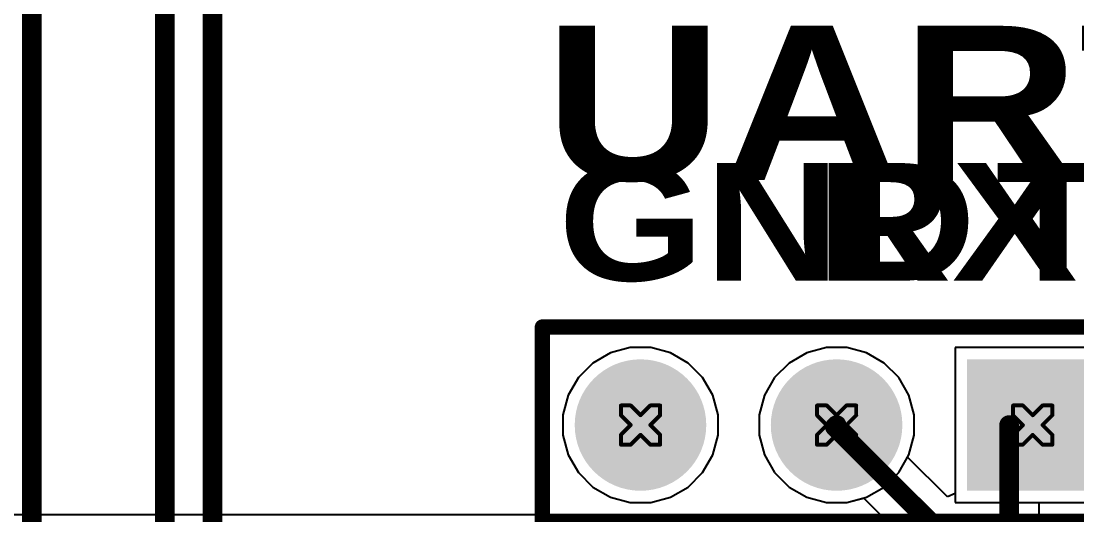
# Model space of a CAD drawing. Header units: inches. Extents: x -3 to 5259, y -3 to 5282.
# Drawn here: x 7.71 to 21.39, y 59.32 to 65.72 of the extents above; entities that cross this region are included whole.
import ezdxf

# ---------------------------------------------------------------- set-up
doc = ezdxf.new("R2010")
doc.units = ezdxf.units.IN
for name, color, linetype in [('Bottom Layer', 5, 'Continuous'), ('Bottom Solder', 6, 'Continuous'), ('Drill Drawing', 1, 'Continuous'), ('Layer 1', 16, 'Continuous'), ('Layer 2', 76, 'Continuous'), ('Multi-Layer', 9, 'Continuous'), ('Pad Holes', 156, 'Continuous'), ('Top Layer', 1, 'Continuous'), ('Top Overlay', 2, 'Continuous'), ('Top Solder', 216, 'Continuous')]:
    doc.layers.add(name, color=color, linetype=linetype)
doc.styles.add('Arial Black_Bold', font='', dxfattribs={"height": 0.2})
doc.styles.get('Arial Black_Bold').set_extended_font_data('Arial Black', bold=True)

# ---------------------------------------------------------------- blocks, each defined once
blk = doc.blocks.new('HDR1X3__191')
at = {"layer": 'Bottom Layer'}
blk.add_hatch(color=5, dxfattribs=at).paths.add_polyline_path([(-0.75, 0.75), (0.75, 0.75), (0.75, -0.75), (-0.75, -0.75)])
h = blk.add_hatch(color=5, dxfattribs=at)
edge = h.paths.add_edge_path()
edge.add_arc((2.54, 0), 0.75, 0, 360)
h = blk.add_hatch(color=5, dxfattribs=at)
edge = h.paths.add_edge_path()
edge.add_arc((5.08, 0), 0.75, 0, 360)
at = {"layer": 'Bottom Solder'}
blk.add_hatch(color=6, dxfattribs=at).paths.add_polyline_path([(-0.852, 0.852), (0.852, 0.852), (0.852, -0.852), (-0.852, -0.852)])
h = blk.add_hatch(color=6, dxfattribs=at)
edge = h.paths.add_edge_path()
edge.add_arc((2.54, 0), 0.852, 0, 360)
h = blk.add_hatch(color=6, dxfattribs=at)
edge = h.paths.add_edge_path()
edge.add_arc((5.08, 0), 0.852, 0, 360)
at = {"layer": 'Layer 1'}
blk.add_hatch(color=16, dxfattribs=at).paths.add_polyline_path([(-0.75, 0.75), (0.75, 0.75), (0.75, -0.75), (-0.75, -0.75)])
h = blk.add_hatch(color=16, dxfattribs=at)
edge = h.paths.add_edge_path()
edge.add_arc((2.54, 0), 0.75, 0, 360)
h = blk.add_hatch(color=16, dxfattribs=at)
edge = h.paths.add_edge_path()
edge.add_arc((5.08, 0), 0.75, 0, 360)
at = {"layer": 'Layer 2'}
blk.add_hatch(color=76, dxfattribs=at).paths.add_polyline_path([(-0.75, 0.75), (0.75, 0.75), (0.75, -0.75), (-0.75, -0.75)])
h = blk.add_hatch(color=76, dxfattribs=at)
edge = h.paths.add_edge_path()
edge.add_arc((2.54, 0), 0.75, 0, 360)
h = blk.add_hatch(color=76, dxfattribs=at)
edge = h.paths.add_edge_path()
edge.add_arc((5.08, 0), 0.75, 0, 360)
at = {"layer": 'Multi-Layer'}
blk.add_hatch(color=9, dxfattribs=at).paths.add_polyline_path([(-0.75, 0.75), (0.75, 0.75), (0.75, -0.75), (-0.75, -0.75)])
h = blk.add_hatch(color=9, dxfattribs=at)
edge = h.paths.add_edge_path()
edge.add_arc((2.54, 0), 0.75, 0, 360)
h = blk.add_hatch(color=9, dxfattribs=at)
edge = h.paths.add_edge_path()
edge.add_arc((5.08, 0), 0.75, 0, 360)
at = {"layer": 'Pad Holes'}
h = blk.add_hatch(color=7, dxfattribs=at)
edge = h.paths.add_edge_path()
edge.add_arc((0, 0), 0.45, 0, 360)
h = blk.add_hatch(color=7, dxfattribs=at)
edge = h.paths.add_edge_path()
edge.add_arc((2.54, 0), 0.45, 0, 360)
h = blk.add_hatch(color=7, dxfattribs=at)
edge = h.paths.add_edge_path()
edge.add_arc((5.08, 0), 0.45, 0, 360)
at = {"layer": 'Top Layer'}
blk.add_hatch(color=1, dxfattribs=at).paths.add_polyline_path([(-0.75, 0.75), (0.75, 0.75), (0.75, -0.75), (-0.75, -0.75)])
h = blk.add_hatch(color=1, dxfattribs=at)
edge = h.paths.add_edge_path()
edge.add_arc((2.54, 0), 0.75, 0, 360)
h = blk.add_hatch(color=1, dxfattribs=at)
edge = h.paths.add_edge_path()
edge.add_arc((5.08, 0), 0.75, 0, 360)
at = {"layer": 'Top Solder'}
blk.add_hatch(color=216, dxfattribs=at).paths.add_polyline_path([(-0.852, 0.852), (0.852, 0.852), (0.852, -0.852), (-0.852, -0.852)])
h = blk.add_hatch(color=216, dxfattribs=at)
edge = h.paths.add_edge_path()
edge.add_arc((2.54, 0), 0.852, 0, 360)
h = blk.add_hatch(color=216, dxfattribs=at)
edge = h.paths.add_edge_path()
edge.add_arc((5.08, 0), 0.852, 0, 360)
at = {"layer": 'Top Overlay'}
for points in [[(6.35, 1.27, 0.2, 0.2, 0), (-1.27, 1.27, 0.2, 0.2, 0)], [(-1.27, 1.27, 0.2, 0.2, 0), (-1.27, -1.27, 0.2, 0.2, 0)], [(6.35, 1.27, 0.2, 0.2, 0), (6.35, -1.27, 0.2, 0.2, 0)], [(6.35, -1.27, 0.2, 0.2, 0), (-1.27, -1.27, 0.2, 0.2, 0)]]:
    blk.add_lwpolyline(points, format="xyseb", dxfattribs=at)
for points in [[(-1.32, 1.27, 0.1, 0.1, 1), (-1.22, 1.27, 0.1, 0.1, 1)], [(-1.32, 1.27, 0.1, 0.1, 1), (-1.22, 1.27, 0.1, 0.1, 1)], [(6.3, 1.27, 0.1, 0.1, 1), (6.4, 1.27, 0.1, 0.1, 1)], [(6.3, 1.27, 0.1, 0.1, 1), (6.4, 1.27, 0.1, 0.1, 1)], [(-1.32, -1.27, 0.1, 0.1, 1), (-1.22, -1.27, 0.1, 0.1, 1)], [(-1.32, -1.27, 0.1, 0.1, 1), (-1.22, -1.27, 0.1, 0.1, 1)], [(6.3, -1.27, 0.1, 0.1, 1), (6.4, -1.27, 0.1, 0.1, 1)], [(6.3, -1.27, 0.1, 0.1, 1), (6.4, -1.27, 0.1, 0.1, 1)]]:
    blk.add_lwpolyline(points, format="xyseb", close=True, dxfattribs=at)

msp = doc.modelspace()

# ---------------------------------------------------------------- linework, layer by layer
at = {"layer": 'Bottom Layer'}
for p, q in [((15.346, 61.415), (15.117, 61.283)), ((15.601, 61.484), (15.346, 61.415)), ((15.866, 61.484), (15.601, 61.484)), ((16.121, 61.415), (15.866, 61.484)), ((16.35, 61.283), (16.121, 61.415)), ((17.886, 61.415), (17.657, 61.283)), ((18.141, 61.484), (17.886, 61.415)), ((18.406, 61.484), (18.141, 61.484)), ((18.661, 61.415), (18.406, 61.484)), ((18.89, 61.283), (18.661, 61.415)), ((21.817, 61.484), (19.809, 61.484)), ((19.809, 61.484), (19.809, 59.476)), ((15.117, 61.283), (14.93, 61.096)), ((16.537, 61.096), (16.35, 61.283)), ((17.657, 61.283), (17.47, 61.096)), ((19.077, 61.096), (18.89, 61.283)), ((14.93, 61.096), (14.798, 60.867)), ((16.669, 60.867), (16.537, 61.096)), ((17.47, 61.096), (17.338, 60.867)), ((19.209, 60.867), (19.077, 61.096)), ((14.798, 60.867), (14.729, 60.612)), ((16.737, 60.612), (16.669, 60.867)), ((17.338, 60.867), (17.269, 60.612)), ((19.277, 60.612), (19.209, 60.867)), ((14.729, 60.612), (14.729, 60.348)), ((16.737, 60.348), (16.737, 60.612)), ((17.269, 60.612), (17.269, 60.348)), ((19.277, 60.348), (19.277, 60.612)), ((14.729, 60.348), (14.798, 60.092)), ((16.669, 60.092), (16.737, 60.348)), ((17.269, 60.348), (17.338, 60.092)), ((19.209, 60.092), (19.277, 60.348)), ((14.798, 60.092), (14.93, 59.863)), ((16.537, 59.863), (16.669, 60.092)), ((17.338, 60.092), (17.47, 59.863)), ((19.077, 59.863), (19.209, 60.092)), ((14.93, 59.863), (15.117, 59.676)), ((16.35, 59.676), (16.537, 59.863)), ((17.47, 59.863), (17.657, 59.676)), ((18.89, 59.676), (19.077, 59.863)), ((15.117, 59.676), (15.346, 59.544)), ((16.121, 59.544), (16.35, 59.676)), ((17.657, 59.676), (17.886, 59.544)), ((18.661, 59.544), (18.89, 59.676)), ((15.346, 59.544), (15.601, 59.476)), ((15.866, 59.476), (16.121, 59.544)), ((17.886, 59.544), (18.141, 59.476)), ((18.406, 59.476), (18.661, 59.544)), ((15.601, 59.476), (15.866, 59.476)), ((18.141, 59.476), (18.406, 59.476)), ((19.809, 59.476), (21.817, 59.476)), ((29.417, 59.316), (4.504, 59.316))]:
    msp.add_line(p, q, dxfattribs=at)
at = {"layer": 'Drill Drawing'}
for points in [[(15.479, 60.607, 0.0508, 0.0508, 0), (15.479, 60.734, 0.0508, 0.0508, 0)], [(15.479, 60.734, 0.0508, 0.0508, 0), (15.606, 60.734, 0.0508, 0.0508, 0)], [(15.606, 60.734, 0.0508, 0.0508, 0), (15.733, 60.607, 0.0508, 0.0508, 0)], [(15.733, 60.607, 0.0508, 0.0508, 0), (15.86, 60.734, 0.0508, 0.0508, 0)], [(15.86, 60.734, 0.0508, 0.0508, 0), (15.987, 60.734, 0.0508, 0.0508, 0)], [(15.987, 60.607, 0.0508, 0.0508, 0), (15.987, 60.734, 0.0508, 0.0508, 0)], [(18.019, 60.607, 0.0508, 0.0508, 0), (18.019, 60.734, 0.0508, 0.0508, 0)], [(18.019, 60.734, 0.0508, 0.0508, 0), (18.146, 60.734, 0.0508, 0.0508, 0)], [(18.146, 60.734, 0.0508, 0.0508, 0), (18.273, 60.607, 0.0508, 0.0508, 0)], [(18.273, 60.607, 0.0508, 0.0508, 0), (18.4, 60.734, 0.0508, 0.0508, 0)], [(18.4, 60.734, 0.0508, 0.0508, 0), (18.527, 60.734, 0.0508, 0.0508, 0)], [(18.527, 60.607, 0.0508, 0.0508, 0), (18.527, 60.734, 0.0508, 0.0508, 0)], [(20.559, 60.607, 0.0508, 0.0508, 0), (20.559, 60.734, 0.0508, 0.0508, 0)], [(20.559, 60.734, 0.0508, 0.0508, 0), (20.686, 60.734, 0.0508, 0.0508, 0)], [(20.686, 60.734, 0.0508, 0.0508, 0), (20.813, 60.607, 0.0508, 0.0508, 0)], [(20.813, 60.607, 0.0508, 0.0508, 0), (20.94, 60.734, 0.0508, 0.0508, 0)], [(20.94, 60.734, 0.0508, 0.0508, 0), (21.067, 60.734, 0.0508, 0.0508, 0)], [(21.067, 60.607, 0.0508, 0.0508, 0), (21.067, 60.734, 0.0508, 0.0508, 0)], [(15.479, 60.607, 0.0508, 0.0508, 0), (15.606, 60.48, 0.0508, 0.0508, 0)], [(15.86, 60.48, 0.0508, 0.0508, 0), (15.987, 60.607, 0.0508, 0.0508, 0)], [(18.019, 60.607, 0.0508, 0.0508, 0), (18.146, 60.48, 0.0508, 0.0508, 0)], [(18.4, 60.48, 0.0508, 0.0508, 0), (18.527, 60.607, 0.0508, 0.0508, 0)], [(20.559, 60.607, 0.0508, 0.0508, 0), (20.686, 60.48, 0.0508, 0.0508, 0)], [(20.94, 60.48, 0.0508, 0.0508, 0), (21.067, 60.607, 0.0508, 0.0508, 0)], [(15.479, 60.353, 0.0508, 0.0508, 0), (15.606, 60.48, 0.0508, 0.0508, 0)], [(15.86, 60.48, 0.0508, 0.0508, 0), (15.987, 60.353, 0.0508, 0.0508, 0)], [(18.019, 60.353, 0.0508, 0.0508, 0), (18.146, 60.48, 0.0508, 0.0508, 0)], [(18.4, 60.48, 0.0508, 0.0508, 0), (18.527, 60.353, 0.0508, 0.0508, 0)], [(20.559, 60.353, 0.0508, 0.0508, 0), (20.686, 60.48, 0.0508, 0.0508, 0)], [(20.94, 60.48, 0.0508, 0.0508, 0), (21.067, 60.353, 0.0508, 0.0508, 0)], [(15.479, 60.226, 0.0508, 0.0508, 0), (15.479, 60.353, 0.0508, 0.0508, 0)], [(15.606, 60.226, 0.0508, 0.0508, 0), (15.733, 60.353, 0.0508, 0.0508, 0)], [(15.733, 60.353, 0.0508, 0.0508, 0), (15.86, 60.226, 0.0508, 0.0508, 0)], [(15.987, 60.226, 0.0508, 0.0508, 0), (15.987, 60.353, 0.0508, 0.0508, 0)], [(18.019, 60.226, 0.0508, 0.0508, 0), (18.019, 60.353, 0.0508, 0.0508, 0)], [(18.146, 60.226, 0.0508, 0.0508, 0), (18.273, 60.353, 0.0508, 0.0508, 0)], [(18.273, 60.353, 0.0508, 0.0508, 0), (18.4, 60.226, 0.0508, 0.0508, 0)], [(18.527, 60.226, 0.0508, 0.0508, 0), (18.527, 60.353, 0.0508, 0.0508, 0)], [(20.559, 60.226, 0.0508, 0.0508, 0), (20.559, 60.353, 0.0508, 0.0508, 0)], [(20.686, 60.226, 0.0508, 0.0508, 0), (20.813, 60.353, 0.0508, 0.0508, 0)], [(20.813, 60.353, 0.0508, 0.0508, 0), (20.94, 60.226, 0.0508, 0.0508, 0)], [(21.067, 60.226, 0.0508, 0.0508, 0), (21.067, 60.353, 0.0508, 0.0508, 0)], [(15.479, 60.226, 0.0508, 0.0508, 0), (15.606, 60.226, 0.0508, 0.0508, 0)], [(15.86, 60.226, 0.0508, 0.0508, 0), (15.987, 60.226, 0.0508, 0.0508, 0)], [(18.019, 60.226, 0.0508, 0.0508, 0), (18.146, 60.226, 0.0508, 0.0508, 0)], [(18.4, 60.226, 0.0508, 0.0508, 0), (18.527, 60.226, 0.0508, 0.0508, 0)], [(20.559, 60.226, 0.0508, 0.0508, 0), (20.686, 60.226, 0.0508, 0.0508, 0)], [(20.94, 60.226, 0.0508, 0.0508, 0), (21.067, 60.226, 0.0508, 0.0508, 0)]]:
    msp.add_lwpolyline(points, format="xyseb", dxfattribs=at)
for points in [[(15.467, 60.734, 0.0254, 0.0254, 1), (15.492, 60.734, 0.0254, 0.0254, 1)], [(15.467, 60.734, 0.0254, 0.0254, 1), (15.492, 60.734, 0.0254, 0.0254, 1)], [(15.594, 60.734, 0.0254, 0.0254, 1), (15.619, 60.734, 0.0254, 0.0254, 1)], [(15.594, 60.734, 0.0254, 0.0254, 1), (15.619, 60.734, 0.0254, 0.0254, 1)], [(15.848, 60.734, 0.0254, 0.0254, 1), (15.873, 60.734, 0.0254, 0.0254, 1)], [(15.848, 60.734, 0.0254, 0.0254, 1), (15.873, 60.734, 0.0254, 0.0254, 1)], [(15.975, 60.734, 0.0254, 0.0254, 1), (16, 60.734, 0.0254, 0.0254, 1)], [(15.975, 60.734, 0.0254, 0.0254, 1), (16, 60.734, 0.0254, 0.0254, 1)], [(18.007, 60.734, 0.0254, 0.0254, 1), (18.032, 60.734, 0.0254, 0.0254, 1)], [(18.007, 60.734, 0.0254, 0.0254, 1), (18.032, 60.734, 0.0254, 0.0254, 1)], [(18.134, 60.734, 0.0254, 0.0254, 1), (18.159, 60.734, 0.0254, 0.0254, 1)], [(18.134, 60.734, 0.0254, 0.0254, 1), (18.159, 60.734, 0.0254, 0.0254, 1)], [(18.388, 60.734, 0.0254, 0.0254, 1), (18.413, 60.734, 0.0254, 0.0254, 1)], [(18.388, 60.734, 0.0254, 0.0254, 1), (18.413, 60.734, 0.0254, 0.0254, 1)], [(18.515, 60.734, 0.0254, 0.0254, 1), (18.54, 60.734, 0.0254, 0.0254, 1)], [(18.515, 60.734, 0.0254, 0.0254, 1), (18.54, 60.734, 0.0254, 0.0254, 1)], [(20.547, 60.734, 0.0254, 0.0254, 1), (20.572, 60.734, 0.0254, 0.0254, 1)], [(20.547, 60.734, 0.0254, 0.0254, 1), (20.572, 60.734, 0.0254, 0.0254, 1)], [(20.674, 60.734, 0.0254, 0.0254, 1), (20.699, 60.734, 0.0254, 0.0254, 1)], [(20.674, 60.734, 0.0254, 0.0254, 1), (20.699, 60.734, 0.0254, 0.0254, 1)], [(20.928, 60.734, 0.0254, 0.0254, 1), (20.953, 60.734, 0.0254, 0.0254, 1)], [(20.928, 60.734, 0.0254, 0.0254, 1), (20.953, 60.734, 0.0254, 0.0254, 1)], [(21.055, 60.734, 0.0254, 0.0254, 1), (21.08, 60.734, 0.0254, 0.0254, 1)], [(21.055, 60.734, 0.0254, 0.0254, 1), (21.08, 60.734, 0.0254, 0.0254, 1)], [(15.467, 60.607, 0.0254, 0.0254, 1), (15.492, 60.607, 0.0254, 0.0254, 1)], [(15.467, 60.607, 0.0254, 0.0254, 1), (15.492, 60.607, 0.0254, 0.0254, 1)], [(15.721, 60.607, 0.0254, 0.0254, 1), (15.746, 60.607, 0.0254, 0.0254, 1)], [(15.721, 60.607, 0.0254, 0.0254, 1), (15.746, 60.607, 0.0254, 0.0254, 1)], [(15.975, 60.607, 0.0254, 0.0254, 1), (16, 60.607, 0.0254, 0.0254, 1)], [(15.975, 60.607, 0.0254, 0.0254, 1), (16, 60.607, 0.0254, 0.0254, 1)], [(18.007, 60.607, 0.0254, 0.0254, 1), (18.032, 60.607, 0.0254, 0.0254, 1)], [(18.007, 60.607, 0.0254, 0.0254, 1), (18.032, 60.607, 0.0254, 0.0254, 1)], [(18.261, 60.607, 0.0254, 0.0254, 1), (18.286, 60.607, 0.0254, 0.0254, 1)], [(18.261, 60.607, 0.0254, 0.0254, 1), (18.286, 60.607, 0.0254, 0.0254, 1)], [(18.515, 60.607, 0.0254, 0.0254, 1), (18.54, 60.607, 0.0254, 0.0254, 1)], [(18.515, 60.607, 0.0254, 0.0254, 1), (18.54, 60.607, 0.0254, 0.0254, 1)], [(20.547, 60.607, 0.0254, 0.0254, 1), (20.572, 60.607, 0.0254, 0.0254, 1)], [(20.547, 60.607, 0.0254, 0.0254, 1), (20.572, 60.607, 0.0254, 0.0254, 1)], [(20.801, 60.607, 0.0254, 0.0254, 1), (20.826, 60.607, 0.0254, 0.0254, 1)], [(20.801, 60.607, 0.0254, 0.0254, 1), (20.826, 60.607, 0.0254, 0.0254, 1)], [(21.055, 60.607, 0.0254, 0.0254, 1), (21.08, 60.607, 0.0254, 0.0254, 1)], [(21.055, 60.607, 0.0254, 0.0254, 1), (21.08, 60.607, 0.0254, 0.0254, 1)], [(15.594, 60.48, 0.0254, 0.0254, 1), (15.619, 60.48, 0.0254, 0.0254, 1)], [(15.594, 60.48, 0.0254, 0.0254, 1), (15.619, 60.48, 0.0254, 0.0254, 1)], [(15.848, 60.48, 0.0254, 0.0254, 1), (15.873, 60.48, 0.0254, 0.0254, 1)], [(15.848, 60.48, 0.0254, 0.0254, 1), (15.873, 60.48, 0.0254, 0.0254, 1)], [(18.134, 60.48, 0.0254, 0.0254, 1), (18.159, 60.48, 0.0254, 0.0254, 1)], [(18.134, 60.48, 0.0254, 0.0254, 1), (18.159, 60.48, 0.0254, 0.0254, 1)], [(18.388, 60.48, 0.0254, 0.0254, 1), (18.413, 60.48, 0.0254, 0.0254, 1)], [(18.388, 60.48, 0.0254, 0.0254, 1), (18.413, 60.48, 0.0254, 0.0254, 1)], [(20.674, 60.48, 0.0254, 0.0254, 1), (20.699, 60.48, 0.0254, 0.0254, 1)], [(20.674, 60.48, 0.0254, 0.0254, 1), (20.699, 60.48, 0.0254, 0.0254, 1)], [(20.928, 60.48, 0.0254, 0.0254, 1), (20.953, 60.48, 0.0254, 0.0254, 1)], [(20.928, 60.48, 0.0254, 0.0254, 1), (20.953, 60.48, 0.0254, 0.0254, 1)], [(15.467, 60.353, 0.0254, 0.0254, 1), (15.492, 60.353, 0.0254, 0.0254, 1)], [(15.467, 60.353, 0.0254, 0.0254, 1), (15.492, 60.353, 0.0254, 0.0254, 1)], [(15.721, 60.353, 0.0254, 0.0254, 1), (15.746, 60.353, 0.0254, 0.0254, 1)], [(15.721, 60.353, 0.0254, 0.0254, 1), (15.746, 60.353, 0.0254, 0.0254, 1)], [(15.975, 60.353, 0.0254, 0.0254, 1), (16, 60.353, 0.0254, 0.0254, 1)], [(15.975, 60.353, 0.0254, 0.0254, 1), (16, 60.353, 0.0254, 0.0254, 1)], [(18.007, 60.353, 0.0254, 0.0254, 1), (18.032, 60.353, 0.0254, 0.0254, 1)], [(18.007, 60.353, 0.0254, 0.0254, 1), (18.032, 60.353, 0.0254, 0.0254, 1)], [(18.261, 60.353, 0.0254, 0.0254, 1), (18.286, 60.353, 0.0254, 0.0254, 1)], [(18.261, 60.353, 0.0254, 0.0254, 1), (18.286, 60.353, 0.0254, 0.0254, 1)], [(18.515, 60.353, 0.0254, 0.0254, 1), (18.54, 60.353, 0.0254, 0.0254, 1)], [(18.515, 60.353, 0.0254, 0.0254, 1), (18.54, 60.353, 0.0254, 0.0254, 1)], [(20.547, 60.353, 0.0254, 0.0254, 1), (20.572, 60.353, 0.0254, 0.0254, 1)], [(20.547, 60.353, 0.0254, 0.0254, 1), (20.572, 60.353, 0.0254, 0.0254, 1)], [(20.801, 60.353, 0.0254, 0.0254, 1), (20.826, 60.353, 0.0254, 0.0254, 1)], [(20.801, 60.353, 0.0254, 0.0254, 1), (20.826, 60.353, 0.0254, 0.0254, 1)], [(21.055, 60.353, 0.0254, 0.0254, 1), (21.08, 60.353, 0.0254, 0.0254, 1)], [(21.055, 60.353, 0.0254, 0.0254, 1), (21.08, 60.353, 0.0254, 0.0254, 1)], [(15.467, 60.226, 0.0254, 0.0254, 1), (15.492, 60.226, 0.0254, 0.0254, 1)], [(15.467, 60.226, 0.0254, 0.0254, 1), (15.492, 60.226, 0.0254, 0.0254, 1)], [(15.594, 60.226, 0.0254, 0.0254, 1), (15.619, 60.226, 0.0254, 0.0254, 1)], [(15.594, 60.226, 0.0254, 0.0254, 1), (15.619, 60.226, 0.0254, 0.0254, 1)], [(15.848, 60.226, 0.0254, 0.0254, 1), (15.873, 60.226, 0.0254, 0.0254, 1)], [(15.848, 60.226, 0.0254, 0.0254, 1), (15.873, 60.226, 0.0254, 0.0254, 1)], [(15.975, 60.226, 0.0254, 0.0254, 1), (16, 60.226, 0.0254, 0.0254, 1)], [(15.975, 60.226, 0.0254, 0.0254, 1), (16, 60.226, 0.0254, 0.0254, 1)], [(18.007, 60.226, 0.0254, 0.0254, 1), (18.032, 60.226, 0.0254, 0.0254, 1)], [(18.007, 60.226, 0.0254, 0.0254, 1), (18.032, 60.226, 0.0254, 0.0254, 1)], [(18.134, 60.226, 0.0254, 0.0254, 1), (18.159, 60.226, 0.0254, 0.0254, 1)], [(18.134, 60.226, 0.0254, 0.0254, 1), (18.159, 60.226, 0.0254, 0.0254, 1)], [(18.388, 60.226, 0.0254, 0.0254, 1), (18.413, 60.226, 0.0254, 0.0254, 1)], [(18.388, 60.226, 0.0254, 0.0254, 1), (18.413, 60.226, 0.0254, 0.0254, 1)], [(18.515, 60.226, 0.0254, 0.0254, 1), (18.54, 60.226, 0.0254, 0.0254, 1)], [(18.515, 60.226, 0.0254, 0.0254, 1), (18.54, 60.226, 0.0254, 0.0254, 1)], [(20.547, 60.226, 0.0254, 0.0254, 1), (20.572, 60.226, 0.0254, 0.0254, 1)], [(20.547, 60.226, 0.0254, 0.0254, 1), (20.572, 60.226, 0.0254, 0.0254, 1)], [(20.674, 60.226, 0.0254, 0.0254, 1), (20.699, 60.226, 0.0254, 0.0254, 1)], [(20.674, 60.226, 0.0254, 0.0254, 1), (20.699, 60.226, 0.0254, 0.0254, 1)], [(20.928, 60.226, 0.0254, 0.0254, 1), (20.953, 60.226, 0.0254, 0.0254, 1)], [(20.928, 60.226, 0.0254, 0.0254, 1), (20.953, 60.226, 0.0254, 0.0254, 1)], [(21.055, 60.226, 0.0254, 0.0254, 1), (21.08, 60.226, 0.0254, 0.0254, 1)], [(21.055, 60.226, 0.0254, 0.0254, 1), (21.08, 60.226, 0.0254, 0.0254, 1)]]:
    msp.add_lwpolyline(points, format="xyseb", close=True, dxfattribs=at)
at = {"layer": 'Layer 1'}
for p, q in [((17.886, 61.415), (17.657, 61.283)), ((18.141, 61.484), (17.886, 61.415)), ((18.406, 61.484), (18.141, 61.484)), ((18.661, 61.415), (18.406, 61.484)), ((18.89, 61.283), (18.661, 61.415)), ((21.817, 61.484), (19.809, 61.484)), ((19.809, 61.484), (19.809, 59.476)), ((17.657, 61.283), (17.47, 61.096)), ((19.077, 61.096), (18.89, 61.283)), ((17.47, 61.096), (17.338, 60.867)), ((19.209, 60.867), (19.077, 61.096)), ((17.338, 60.867), (17.269, 60.612)), ((19.277, 60.612), (19.209, 60.867)), ((17.269, 60.612), (17.269, 60.348)), ((19.277, 60.348), (19.277, 60.612)), ((17.269, 60.348), (17.338, 60.092)), ((19.209, 60.092), (19.277, 60.348)), ((17.338, 60.092), (17.47, 59.863)), ((19.077, 59.863), (19.209, 60.092)), ((17.47, 59.863), (17.657, 59.676)), ((18.89, 59.676), (19.077, 59.863)), ((17.657, 59.676), (17.886, 59.544)), ((18.661, 59.544), (18.89, 59.676)), ((17.886, 59.544), (18.141, 59.476)), ((18.406, 59.476), (18.661, 59.544)), ((18.141, 59.476), (18.406, 59.476)), ((19.809, 59.476), (21.817, 59.476))]:
    msp.add_line(p, q, dxfattribs=at)
at = {"layer": 'Layer 2'}
for points in [[(7.848, 40.642, 0.254, 0.254, 0), (7.848, 75.509, 0.254, 0.254, 0)], [(9.572, 33.532, 0.254, 0.254, 0), (9.572, 74.745, 0.254, 0.254, 0)], [(10.19, 33.793, 0.254, 0.254, 0), (10.19, 74.401, 0.254, 0.254, 0)]]:
    msp.add_lwpolyline(points, format="xyseb", dxfattribs=at)
at = {"layer": 'Top Layer'}
for p, q in [((17.886, 61.415), (17.657, 61.283)), ((18.141, 61.484), (17.886, 61.415)), ((18.406, 61.484), (18.141, 61.484)), ((18.661, 61.415), (18.406, 61.484)), ((18.89, 61.283), (18.661, 61.415)), ((21.817, 61.484), (19.809, 61.484)), ((19.809, 61.484), (19.809, 59.591)), ((17.657, 61.283), (17.47, 61.096)), ((19.077, 61.096), (18.89, 61.283)), ((17.47, 61.096), (17.338, 60.867)), ((19.209, 60.867), (19.077, 61.096)), ((17.338, 60.867), (17.269, 60.612)), ((19.277, 60.612), (19.209, 60.867)), ((17.269, 60.612), (17.269, 60.348)), ((19.277, 60.348), (19.277, 60.612)), ((17.269, 60.348), (17.338, 60.092)), ((19.209, 60.092), (19.277, 60.348)), ((17.338, 60.092), (17.47, 59.863)), ((19.193, 60.064), (19.209, 60.092)), ((19.708, 59.549), (19.193, 60.064)), ((17.47, 59.863), (17.657, 59.676)), ((17.657, 59.676), (17.886, 59.544)), ((17.886, 59.544), (18.141, 59.476)), ((18.406, 59.476), (18.624, 59.534)), ((18.624, 59.534), (19.132, 59.026)), ((19.809, 59.591), (19.708, 59.549)), ((18.141, 59.476), (18.406, 59.476)), ((20.896, 56.496), (20.896, 59.476)), ((20.896, 59.476), (21.817, 59.476))]:
    msp.add_line(p, q, dxfattribs=at)
for points in [[(18.251, 60.457, 0.254, 0.254, 0), (18.273, 60.48, 0.254, 0.254, 0)], [(18.251, 60.457, 0.254, 0.254, 0), (19.521, 59.187, 0.254, 0.254, 0)], [(20.508, 56.013, 0.254, 0.254, 0), (20.508, 60.48, 0.254, 0.254, 0)]]:
    msp.add_lwpolyline(points, format="xyseb", dxfattribs=at)
for points in [[(18.187, 60.457, 0.127, 0.127, 1), (18.314, 60.457, 0.127, 0.127, 1)], [(18.187, 60.457, 0.127, 0.127, 1), (18.314, 60.457, 0.127, 0.127, 1)], [(18.21, 60.48, 0.127, 0.127, 1), (18.337, 60.48, 0.127, 0.127, 1)], [(20.444, 60.48, 0.127, 0.127, 1), (20.571, 60.48, 0.127, 0.127, 1)]]:
    msp.add_lwpolyline(points, format="xyseb", close=True, dxfattribs=at)

# ---------------------------------------------------------------- block references
at = {"rotation": 180}
msp.add_blockref('HDR1X3__191', (20.813, 60.48), dxfattribs=at)

# ---------------------------------------------------------------- texts
at = {"layer": 'Top Overlay', "style": 'Arial Black_Bold'}
for s, height, p in [('UART', 2, (14.489, 63.655)), ('GND', 1.524, (14.666, 62.352)), ('RX', 1.524, (18.007, 62.352)), ('TX', 1.524, (20.334, 62.352))]:
    msp.add_text(s, height=height, rotation=360, dxfattribs=at).set_placement(p)

doc.saveas('drawing.dxf')
